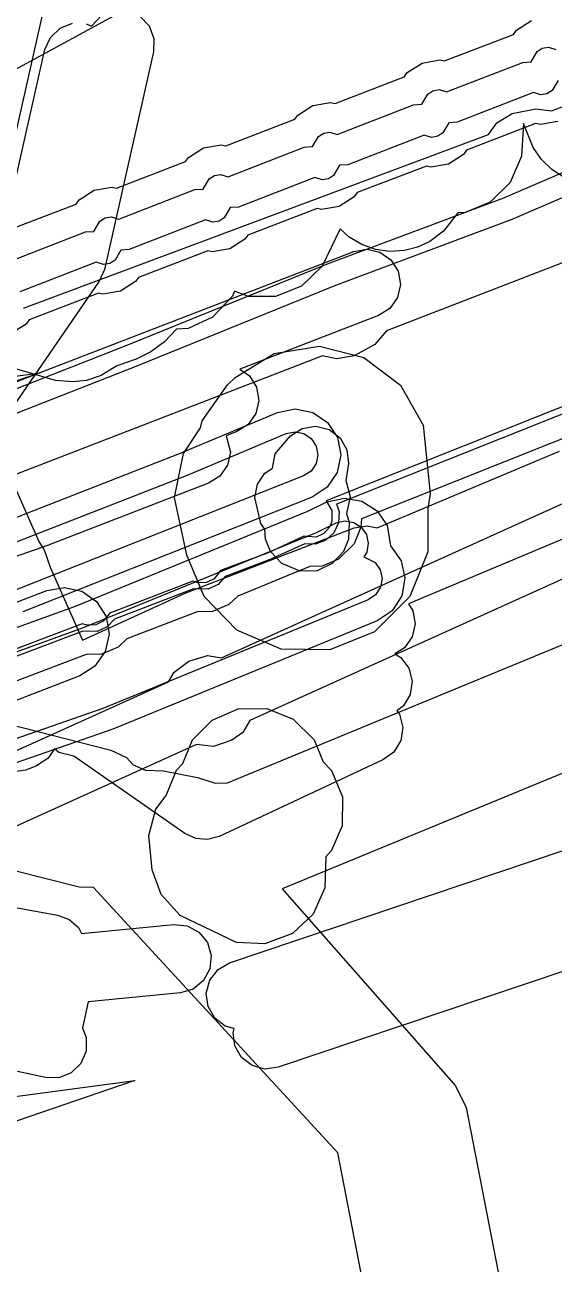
# Model space of a CAD drawing. Header units: metres. Extents: x -3943 to -3664, y 4962 to 6622.
# Drawn here: x -3765.8 to -3742.7, y 5293 to 5347.2 of the extents above; entities that cross this region are included whole.
import ezdxf

# ---------------------------------------------------------------- set-up
doc = ezdxf.new("R2010")
doc.units = ezdxf.units.M
doc.layers.add('AI_GREENING_EXCLUSIONS', color=1, linetype='Continuous')
doc.layers.add('AI_GREENING_LAWN', color=82, linetype='Continuous')

msp = doc.modelspace()

# ---------------------------------------------------------------- linework, layer by layer
at = {"layer": 'AI_GREENING_EXCLUSIONS'}
for points in [[(-3808.163, 5301.474), (-3806.545, 5326.452), (-3844.451, 5321.392), (-3812.293, 5332.411), (-3810.096, 5366.333), (-3805.862, 5334.614), (-3804.803, 5326.685), (-3765.155, 5331.977), (-3797.313, 5320.959), (-3798.931, 5295.981), (-3761.025, 5301.041), (-3793.183, 5290.022), (-3795.381, 5256.1), (-3799.615, 5287.818), (-3800.673, 5295.748), (-3840.322, 5290.455), (-3808.163, 5301.474)], [(-3758.083, 5329.876), (-3756.972, 5331.442), (-3756.637, 5331.76), (-3754.94, 5332.821), (-3752.962, 5333.132), (-3751.022, 5332.642), (-3749.429, 5331.43), (-3748.439, 5329.69), (-3748.122, 5326.682), (-3748.228, 5326.044), (-3748.228, 5324.152), (-3749.013, 5322.2), (-3750.563, 5320.65), (-3752.515, 5319.865), (-3754.639, 5319.894), (-3756.564, 5320.73), (-3757.995, 5322.2), (-3758.751, 5324.006), (-3759.288, 5326.527), (-3758.907, 5328.441), (-3758.156, 5329.564), (-3758.083, 5329.876)], [(-3755.348, 5327.588), (-3755.015, 5327.811), (-3754.893, 5328.436), (-3754.225, 5329.224), (-3753.716, 5329.543), (-3753.123, 5329.636), (-3752.54, 5329.489), (-3752.062, 5329.125), (-3751.765, 5328.603), (-3751.697, 5328.007), (-3751.817, 5327.267), (-3751.62, 5326.571), (-3751.784, 5325.813), (-3751.659, 5325.438), (-3751.688, 5324.698), (-3751.915, 5324.156), (-3752.4, 5323.632), (-3753.061, 5323.325), (-3753.801, 5323.296), (-3754.608, 5323.632), (-3755.093, 5324.156), (-3755.32, 5324.698), (-3755.349, 5325.138), (-3755.517, 5325.388), (-3755.788, 5326.527), (-3755.674, 5327.101), (-3755.348, 5327.588)], [(-3758.932, 5314.902), (-3758.503, 5315.927), (-3757.654, 5316.795), (-3756.514, 5317.287), (-3755.256, 5317.301), (-3754.103, 5316.833), (-3753.197, 5315.927), (-3752.799, 5314.978), (-3752.43, 5314.589), (-3751.962, 5313.436), (-3751.976, 5312.178), (-3752.43, 5311.095), (-3752.681, 5310.825), (-3752.72, 5309.462), (-3753.234, 5308.315), (-3754.142, 5307.463), (-3755.344, 5307.02), (-3756.587, 5307.079), (-3759.047, 5308.254), (-3759.876, 5309.179), (-3760.273, 5310.254), (-3760.414, 5311.757), (-3760.105, 5312.904), (-3759.664, 5313.495), (-3759.204, 5314.611), (-3758.932, 5314.902)]]:
    msp.add_lwpolyline(points, close=True, dxfattribs=at)
for points in [[(-3764.62, 5349.627), (-3767.451, 5337.109)], [(-3765.883, 5334.789), (-3745.574, 5342.388), (-3745.211, 5342.892), (-3744.547, 5343.303), (-3743.511, 5343.512), (-3742.825, 5343.416), (-3730.233, 5348.127)], [(-3760.803, 5347.552), (-3760.4, 5347.128), (-3760.19, 5346.581), (-3760.205, 5345.996), (-3762.355, 5336.488), (-3762.582, 5335.969), (-3766.756, 5329.894), (-3766.911, 5329.247), (-3767.146, 5328.954), (-3766.626, 5328.112), (-3766.431, 5327.652), (-3766.313, 5327.072), (-3765.205, 5324.569), (-3764.981, 5324.24), (-3764.722, 5323.479), (-3763.308, 5320.285), (-3758.826, 5322.339), (-3751.451, 5325.19), (-3750.874, 5325.29), (-3750.439, 5325.193), (-3742.476, 5328.548)], [(-3766.811, 5337.869), (-3764.951, 5346.095), (-3764.713, 5346.63), (-3764.289, 5347.033), (-3763.742, 5347.242)], [(-3766.604, 5338.189), (-3763.584, 5339.347), (-3763.454, 5339.532), (-3762.796, 5339.951), (-3762.027, 5340.085), (-3761.829, 5340.041), (-3758.809, 5341.199), (-3758.68, 5341.384), (-3758.021, 5341.803), (-3757.252, 5341.937), (-3757.054, 5341.893), (-3754.034, 5343.051), (-3753.905, 5343.236), (-3753.246, 5343.655), (-3752.478, 5343.789), (-3752.28, 5343.745), (-3749.261, 5344.904), (-3749.132, 5345.089), (-3748.474, 5345.508), (-3747.705, 5345.643), (-3747.507, 5345.599), (-3744.488, 5346.76), (-3744.359, 5346.944), (-3743.701, 5347.364)], [(-3763.157, 5347.227), (-3762.924, 5347.124), (-3762.469, 5347.596)], [(-3766.506, 5336.833), (-3763.176, 5338.124), (-3762.809, 5338.15), (-3762.556, 5338.592), (-3762.326, 5338.739), (-3762.057, 5338.786), (-3761.731, 5338.685), (-3758.401, 5339.976), (-3758.035, 5340.002), (-3757.781, 5340.444), (-3757.551, 5340.591), (-3757.282, 5340.638), (-3756.956, 5340.537), (-3753.627, 5341.828), (-3753.26, 5341.854), (-3753.007, 5342.296), (-3752.776, 5342.443), (-3752.507, 5342.49), (-3752.182, 5342.389), (-3748.853, 5343.681), (-3748.486, 5343.707), (-3748.233, 5344.149), (-3748.003, 5344.296), (-3747.734, 5344.344), (-3747.408, 5344.243), (-3744.08, 5345.537), (-3743.713, 5345.563), (-3743.46, 5346.005), (-3743.23, 5346.152), (-3742.961, 5346.199), (-3742.635, 5346.099)], [(-3718.559, 5345.986), (-3750.034, 5333.8), (-3750.541, 5333.215), (-3751.445, 5332.717), (-3752.214, 5332.583), (-3752.825, 5332.719), (-3774.824, 5324.202)], [(-3742.541, 5344.75), (-3742.794, 5344.308), (-3743.024, 5344.161), (-3743.293, 5344.114), (-3743.619, 5344.214), (-3746.948, 5342.92), (-3747.314, 5342.894), (-3747.567, 5342.452), (-3747.798, 5342.305), (-3748.067, 5342.258), (-3748.392, 5342.358), (-3751.722, 5341.066), (-3752.089, 5341.04), (-3752.342, 5340.598), (-3752.572, 5340.452), (-3752.841, 5340.404), (-3753.167, 5340.505), (-3756.497, 5339.214), (-3756.863, 5339.188), (-3757.117, 5338.746), (-3757.347, 5338.6), (-3757.616, 5338.552), (-3757.942, 5338.653), (-3761.271, 5337.362), (-3761.638, 5337.336), (-3761.891, 5336.894), (-3762.122, 5336.747), (-3762.391, 5336.7), (-3762.717, 5336.801), (-3766.046, 5335.51)], [(-3733.766, 5344.407), (-3744.923, 5339.604), (-3752.623, 5336.716), (-3761.352, 5333.178), (-3769.1, 5330.137)], [(-3733.37, 5343.489), (-3744.566, 5338.67), (-3752.266, 5335.782), (-3760.98, 5332.249), (-3767.847, 5329.554)], [(-3742.553, 5342.949), (-3743.322, 5342.814), (-3743.52, 5342.858), (-3746.539, 5341.697), (-3746.668, 5341.513), (-3747.326, 5341.094), (-3748.095, 5340.958), (-3748.293, 5341.002), (-3751.314, 5339.843), (-3751.444, 5339.658), (-3752.102, 5339.239), (-3752.871, 5339.105), (-3753.069, 5339.149), (-3756.089, 5337.991), (-3756.219, 5337.806), (-3756.877, 5337.387), (-3757.646, 5337.253), (-3757.844, 5337.297), (-3760.864, 5336.139), (-3760.993, 5335.954), (-3761.652, 5335.535), (-3762.42, 5335.401), (-3762.619, 5335.445), (-3765.639, 5334.287), (-3765.768, 5334.102), (-3766.427, 5333.683)], [(-3742.278, 5340.512), (-3742.818, 5340.859), (-3743.265, 5341.289), (-3743.629, 5341.815), (-3744.048, 5342.868), (-3744.133, 5341.438), (-3744.631, 5340.287), (-3745.508, 5339.432), (-3746.592, 5338.979), (-3746.924, 5338.962), (-3747.539, 5338.157), (-3748.146, 5337.702), (-3748.677, 5337.457), (-3749.253, 5337.311), (-3749.888, 5337.275), (-3750.521, 5337.366), (-3751.108, 5337.573), (-3751.658, 5337.9), (-3752.059, 5338.257), (-3752.843, 5336.632), (-3753.745, 5335.762), (-3754.883, 5335.309), (-3756.058, 5335.307), (-3756.67, 5335.544), (-3756.766, 5335.326), (-3757.636, 5334.402), (-3758.703, 5333.91), (-3759.211, 5333.873), (-3759.731, 5333.323), (-3760.327, 5332.892), (-3760.968, 5332.567), (-3761.812, 5332.281), (-3762.497, 5331.853), (-3763.14, 5331.642), (-3763.721, 5331.571), (-3764.49, 5331.642), (-3766.276, 5332.159)], [(-3716.367, 5340.856), (-3752.674, 5326.373), (-3752.422, 5325.948), (-3752.422, 5325.476), (-3752.528, 5325.224), (-3752.77, 5324.955), (-3753.103, 5324.796), (-3753.649, 5324.827), (-3755.199, 5324.107), (-3757.282, 5323.329), (-3757.561, 5322.974), (-3757.893, 5322.815), (-3758.268, 5322.795), (-3758.488, 5322.866), (-3762.124, 5321.47), (-3762.403, 5321.116), (-3762.735, 5320.956), (-3763.109, 5320.937), (-3763.329, 5321.008), (-3766.986, 5319.625)], [(-3716.256, 5340.577), (-3752.221, 5326.23), (-3752.108, 5325.91), (-3752.128, 5325.417), (-3752.333, 5324.976), (-3752.682, 5324.653), (-3753.141, 5324.482), (-3753.606, 5324.496), (-3755.092, 5323.826), (-3757.076, 5323.066), (-3757.393, 5322.726), (-3757.834, 5322.521), (-3758.46, 5322.536), (-3761.917, 5321.207), (-3762.235, 5320.867), (-3762.675, 5320.662), (-3763.302, 5320.677), (-3766.788, 5319.357)], [(-3715.884, 5339.649), (-3751.128, 5325.587), (-3751.148, 5325.219), (-3751.45, 5324.497), (-3752.123, 5323.824), (-3752.845, 5323.521), (-3753.375, 5323.502), (-3756.526, 5322.205), (-3756.914, 5321.843), (-3757.636, 5321.541), (-3758.307, 5321.521), (-3761.368, 5320.346), (-3761.755, 5319.984), (-3762.478, 5319.682), (-3763.148, 5319.662), (-3766.259, 5318.483)], [(-3766.698, 5331.381), (-3751.467, 5337.267), (-3750.891, 5337.368), (-3750.319, 5337.24), (-3749.841, 5336.903), (-3749.527, 5336.409), (-3749.427, 5335.832), (-3749.555, 5335.261), (-3749.891, 5334.782), (-3750.386, 5334.469), (-3756.441, 5332.128), (-3756.023, 5331.834), (-3755.71, 5331.34), (-3755.609, 5330.763), (-3755.737, 5330.192), (-3756.074, 5329.714), (-3756.568, 5329.4), (-3757.038, 5329.218), (-3756.854, 5328.51), (-3756.982, 5327.939), (-3757.319, 5327.46), (-3757.813, 5327.147), (-3764.84, 5324.431), (-3768.395, 5323.188)], [(-3772.159, 5312.765), (-3759.555, 5318.468), (-3759.306, 5318.89), (-3758.668, 5319.375), (-3757.845, 5319.622), (-3757.246, 5319.513), (-3730.554, 5331.591)], [(-3766.434, 5325.568), (-3759.073, 5328.439), (-3754.788, 5330.241), (-3754.021, 5330.39), (-3753.257, 5330.234), (-3752.61, 5329.798), (-3752.179, 5329.147), (-3752.031, 5328.381), (-3752.186, 5327.616), (-3752.623, 5326.97), (-3753.274, 5326.539), (-3765.919, 5321.529)], [(-3766.711, 5324.386), (-3758.702, 5327.509), (-3754.409, 5329.316), (-3754.026, 5329.39), (-3753.644, 5329.312), (-3753.32, 5329.094), (-3753.105, 5328.769), (-3753.031, 5328.386), (-3753.108, 5328.003), (-3753.327, 5327.68), (-3753.652, 5327.465), (-3766.282, 5322.46)], [(-3729.318, 5328.857), (-3756, 5316.783), (-3756.315, 5316.253), (-3756.791, 5315.912), (-3757.595, 5315.646), (-3758.334, 5315.728), (-3771.686, 5309.686)], [(-3775.139, 5317.611), (-3763.614, 5321.781), (-3753.469, 5325.92), (-3752.634, 5326.328), (-3751.872, 5326.497), (-3751.104, 5326.362), (-3750.446, 5325.943), (-3749.998, 5325.304), (-3749.852, 5324.412), (-3749.392, 5323.758), (-3749.228, 5322.995), (-3749.369, 5322.228), (-3749.793, 5321.572), (-3750.435, 5321.129), (-3761.992, 5316.4), (-3785.677, 5308.148)], [(-3774.804, 5316.668), (-3763.274, 5320.841), (-3753.089, 5324.995), (-3752.231, 5325.413), (-3751.85, 5325.498), (-3751.466, 5325.43), (-3751.137, 5325.22), (-3750.913, 5324.901), (-3750.829, 5324.52), (-3750.896, 5324.135), (-3751.03, 5323.926), (-3750.531, 5323.683), (-3750.31, 5323.362), (-3750.228, 5322.98), (-3750.299, 5322.597), (-3750.511, 5322.269), (-3750.832, 5322.048), (-3762.418, 5317.308), (-3786.298, 5308.99)], [(-3741, 5325.265), (-3749.078, 5321.875), (-3748.888, 5321.575), (-3748.787, 5320.998), (-3748.915, 5320.427), (-3749.252, 5319.949), (-3749.664, 5319.688), (-3749.408, 5319.536), (-3749.058, 5319.067), (-3748.914, 5318.5), (-3748.998, 5317.92), (-3749.297, 5317.417), (-3749.582, 5317.205), (-3749.466, 5317.048), (-3749.326, 5316.479), (-3749.415, 5315.901), (-3749.718, 5315.4), (-3750.189, 5315.053), (-3757.345, 5311.706), (-3757.848, 5311.571), (-3758.367, 5311.615), (-3758.84, 5311.835), (-3763.695, 5315.224), (-3764.341, 5315.384), (-3764.541, 5315.546), (-3764.83, 5315.122), (-3765.32, 5314.801), (-3765.783, 5314.614), (-3766.459, 5314.526)], [(-3773.481, 5319.133), (-3764.871, 5322.461), (-3764.102, 5322.595), (-3763.341, 5322.425), (-3762.702, 5321.976), (-3762.284, 5321.317), (-3762.15, 5320.548), (-3762.321, 5319.787), (-3762.77, 5319.148), (-3763.429, 5318.73), (-3767.952, 5316.982), (-3762.067, 5315.475), (-3761.387, 5315.155), (-3761.095, 5314.843), (-3760.557, 5314.612), (-3759.778, 5314.582), (-3758.282, 5314.293), (-3757.511, 5314.035), (-3756.984, 5314.058), (-3735.791, 5322.796)], [(-3722.363, 5312.53), (-3754.76, 5301.624), (-3755.341, 5301.549), (-3755.906, 5301.702), (-3756.369, 5302.059), (-3756.66, 5302.567), (-3756.735, 5303.148), (-3756.689, 5303.315), (-3756.689, 5303.315), (-3757.073, 5303.419), (-3757.537, 5303.777), (-3757.828, 5304.284), (-3757.903, 5304.865), (-3757.75, 5305.43), (-3757.392, 5305.893), (-3756.884, 5306.184), (-3710.053, 5321.959)], [(-3750.516, 5289.388), (-3752.164, 5297.893), (-3762.83, 5309.474), (-3763.461, 5309.502), (-3775.738, 5312.6), (-3776.443, 5312.934), (-3776.822, 5313.354), (-3779.934, 5314.117), (-3780.683, 5314.438), (-3781.391, 5314.475), (-3784.576, 5315.256), (-3784.858, 5315.132), (-3785.638, 5315.115), (-3813.249, 5319.978)], [(-3733.96, 5317.926), (-3754.595, 5309.419), (-3747.013, 5300.814), (-3746.551, 5299.873), (-3745.052, 5292.145)], [(-3771.672, 5309.592), (-3764.397, 5308.275), (-3763.892, 5308.085), (-3763.487, 5307.728), (-3763.35, 5307.471), (-3759.326, 5307.861), (-3758.744, 5307.803), (-3758.228, 5307.526), (-3757.857, 5307.073), (-3757.688, 5306.513), (-3757.747, 5305.93), (-3758.024, 5305.415), (-3758.477, 5305.044), (-3759.037, 5304.875), (-3763.067, 5304.485), (-3763.316, 5303.348), (-3763.144, 5302.919), (-3763.151, 5302.334), (-3763.381, 5301.796), (-3763.799, 5301.387), (-3764.343, 5301.169), (-3764.928, 5301.176), (-3766.152, 5301.434)]]:
    msp.add_lwpolyline(points, dxfattribs=at)
at = {"layer": 'AI_GREENING_LAWN'}
msp.add_lwpolyline([(-3756.663, 5350.459), (-3771.067, 5342.6), (-3771.069, 5342.605), (-3771.192, 5342.54), (-3771.403, 5342.527), (-3771.601, 5342.602), (-3771.75, 5342.753), (-3771.823, 5342.951), (-3772.304, 5346.354), (-3772.362, 5346.481), (-3772.452, 5346.583), (-3772.562, 5346.793), (-3772.562, 5347.03), (-3772.551, 5347.076), (-3772.554, 5347.114), (-3772.727, 5347.833)], dxfattribs=at)

doc.saveas('drawing.dxf')
